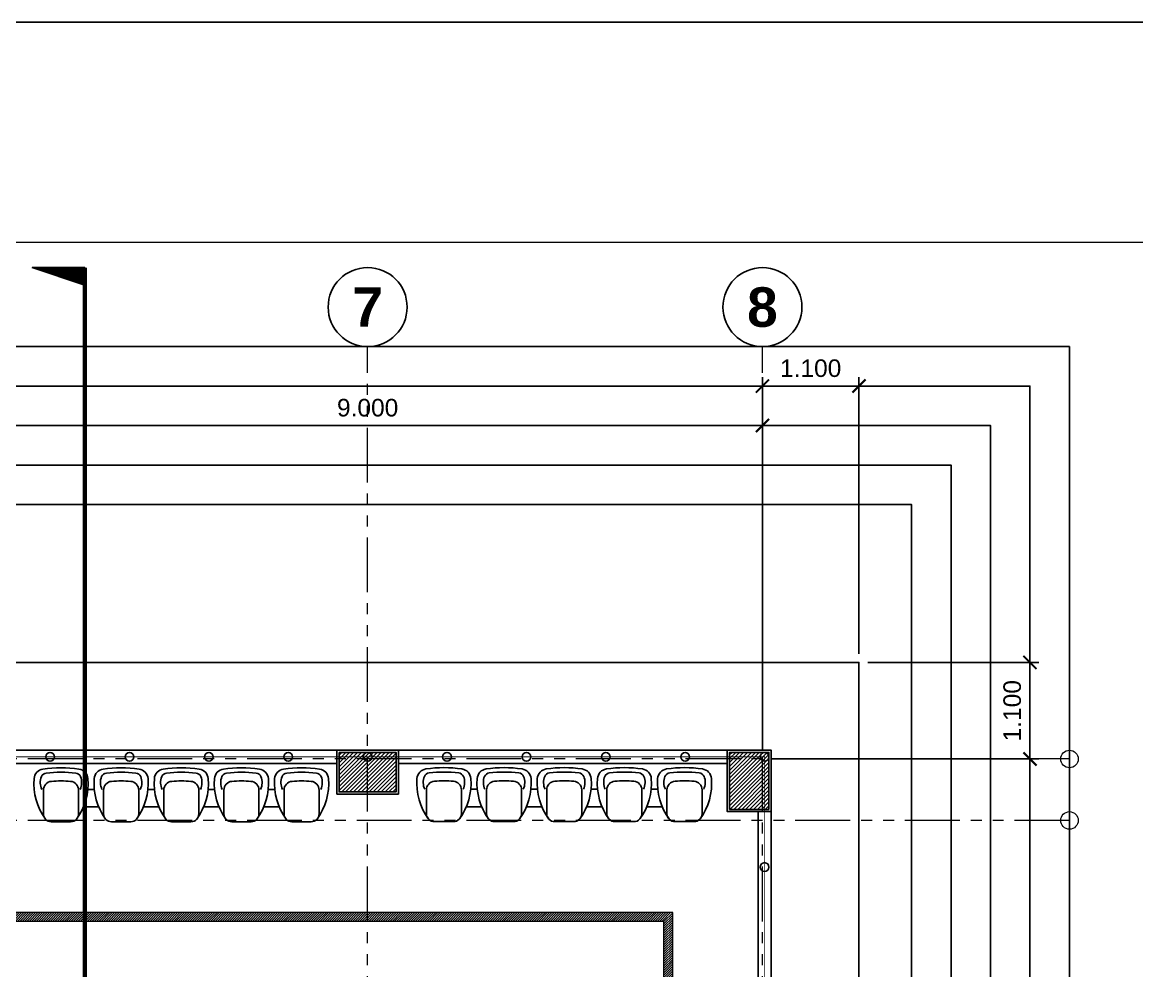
# Model space of a CAD drawing. Header units: metres. Extents: x -12400 to 1, y 0 to 106422.
# Drawn here: x -11992.99 to -11980.29, y 106404.66 to 106415.47 of the extents above; entities that cross this region are included whole.
import ezdxf
from ezdxf.enums import TextEntityAlignment as Align

# ---------------------------------------------------------------- set-up
doc = ezdxf.new("R2010")
doc.units = ezdxf.units.M
doc.header["$PDMODE"] = 35
for name, pattern in [('CENTER', [2, 1.25, -0.25, 0.25, -0.25]), ('HIDDEN2', [4.762499999999999, 3.175, -1.5875]), ('PHANTOM2', [1.25, 0.625, -0.125, 0.125, -0.125, 0.125, -0.125])]:
    doc.linetypes.add(name, pattern=pattern)
for name, color, linetype, lineweight in [('0.1', 1, 'Continuous', 9), ('A-DIM-100', 8, 'Continuous', 0), ('DIM 001', 251, 'Continuous', 13), ('TBLOCK-BORDER-OUTSIDE', 240, 'Continuous', 0), ('W', 140, 'Continuous', 80)]:
    doc.layers.add(name, color=color, linetype=linetype, lineweight=lineweight)
for name, color, linetype in [('A_ELEV_TARGET', 1, 'Continuous'), ('AR-HIDDEN LINES', 8, 'HIDDEN2'), ('NOITHAT', 21, 'Continuous'), ('S-GRID', 155, 'Continuous'), ('stone', 15, 'Continuous')]:
    doc.layers.add(name, color=color, linetype=linetype)
doc.layers.add('GUIDELINES', color=206, linetype='Continuous', plot=False)
doc.styles.add('DIMTXT-100', font='arial.ttf')
doc.styles.add('sans serif', font='sanssb__.ttf')
doc.styles.add('swis721', font='swiss.ttf')
doc.dimstyles.new('D-100', dxfattribs={"dimtxt": 0.2, "dimasz": 0.15, "dimexe": 0.1, "dimexo": 0.1, "dimgap": 0.1, "dimtad": 1, "dimdec": 3, "dimzin": 4, "dimdsep": 46, "dimtxsty": 'DIMTXT-100', "dimblk": 'ARCHTICK', "dimcen": 0.2, "dimdle": 0.1, "dimclrd": 8, "dimclre": 8, "dimclrt": 2, "dimadec": 0, "dimazin": 1, "dimtfac": 1, "dimtdec": 3, "dimtofl": 0, "dimtmove": 2, "dimatfit": 3, "dimfxl": 1, "dimarcsym": 0})
doc.dimstyles.new('DIM 200', dxfattribs={"dimtxt": 200, "dimasz": 1, "dimexe": 0, "dimexo": 40, "dimgap": 50, "dimtad": 1, "dimtoh": 1, "dimdec": 0, "dimlfac": 2, "dimtxsty": 'swis721', "dimblk": 'CIR', "dimcen": 0, "dimclrd": 155, "dimclre": 155, "dimclrt": 4, "dimadec": 0, "dimazin": 0, "dimtfac": 1, "dimtdec": 0, "dimtix": 1, "dimtmove": 1, "dimatfit": 3, "dimldrblk": 'CIR', "dimfxl": 0, "dimarcsym": 0})
pattern_1 = [(45, (-1778.118195197185, 422.8638645163301), (-0.01325825214724777, 0.01325825214724777), [])]

# ---------------------------------------------------------------- blocks, each defined once
blk = doc.blocks.new('CIR')
at = {"color": 4}
blk.add_circle((0, 0), 50, dxfattribs=at)
blk = doc.blocks.new('grid_designation')
blk.add_circle((0, 500), 500)
at = {"color": 3, "style": 'sans serif'}
blk.add_attdef('A', text='', height=471, dxfattribs=at).set_placement((0, 500), align=Align.MIDDLE_CENTER)
blk = doc.blocks.new('A$C0D18438D')
at = {"layer": 'AR-HIDDEN LINES', "linetype": 'Continuous'}
for p, q in [((107.0837005985741, 89.99999637887231), (107.0837005985813, 360.967539209465)), ((507.0837005985777, 89.99999637887959), (507.0837005985632, 360.967539209465)), ((612.7612741548655, 368.9116784949874), (687.1157174880391, 368.9116784949983)), ((792.7932910443451, 89.99999637887959), (792.7932910443342, 360.9675392094723)), ((1192.793291044349, 89.99999637888686), (1192.793291044341, 360.9675392094759)), ((1298.470864600618, 368.9116784949983), (1372.825307933792, 368.9116784950093)), ((1478.502881490102, 89.9999963788905), (1478.502881490087, 360.9675392094796)), ((1878.502881490094, 89.99999637888686), (1878.502881490091, 360.9675392094869)), ((1984.180455046393, 368.9116784950056), (2058.534898379563, 368.9116784950165)), ((2164.212471935854, 89.99999637890141), (2164.21247193584, 360.9675392094905)), ((2564.212471935847, 89.99999637889414), (2564.212471935847, 360.9675392094941)), ((2664.663364473272, 368.9116784949983), (2744.244488825527, 368.9116784950093)), ((2849.922062381567, 89.99999637887231), (2849.922062381585, 360.9675392094687)), ((3249.922062381564, 89.99999637886503), (3249.922062381578, 360.9675392094432)), ((562.0695348775917, 168.9116784949947), (737.8074567653312, 168.9116784949947)), ((1247.779125323344, 168.911678495002), (1423.517047211084, 168.9116784950056)), ((1933.488715769097, 168.9116784950129), (2109.226637656837, 168.9116784950165)), ((2613.971625195976, 168.9116784950056), (2794.936228102815, 168.911678495002)), ((417.0837005985813, -3.621124051278457e-06), (197.0837005985741, -3.621124051278457e-06)), ((882.7932910443487, -3.621116775320843e-06), (1102.793291044341, -3.621124051278457e-06)), ((1788.502881490094, -3.621113137342036e-06), (1568.502881490102, -3.621105861384422e-06)), ((2254.212471935854, -3.621098585426807e-06), (2474.212471935847, -3.621105861384422e-06)), ((2939.922062381556, -3.621138603193685e-06), (3159.922062381564, -3.621134965214878e-06))]:
    blk.add_line(p, q, dxfattribs=at)
for centre, radius, start, end in [((119.5505167129086, 481.4493086506918), 120, 98.482619865771, 175.039204697193), ((254.8425075129671, 447.1328982290579), 183.764567270592, 158.2254021633016, 205.3437752873169), ((147.4307232721076, 485.2924278778955), 70, 97.21421954530334, 154.6148518111434), ((307.0837005985741, -775.9736012727371), 1391.330432837436, 81.51738013402283, 98.482619865771), ((307.0837005985741, -775.9736012727371), 1341.330432837436, 82.78578045448988, 97.21421954530334), ((466.7366779250042, 485.2924278778955), 70, 25.38514818913428, 82.78578045448988), ((494.6168844842396, 481.4493086506955), 120, 4.960795302599363, 81.51738013402283), ((359.3248936841701, 447.1328982290579), 183.764567270592, 334.6562247124055, 21.77459783650486), ((805.2601071586396, 481.4493086507064), 120, 98.482619865771, 175.039204697193), ((940.5520979587018, 447.1328982290652), 183.764567270592, 158.2254021633016, 205.3437752873169), ((833.1403137178786, 485.2924278778992), 70, 97.21421954530334, 154.6148518111434), ((992.7932910443415, -775.9736012727335), 1391.330432837436, 81.51738013402283, 98.482619865771), ((992.7932910443415, -775.9736012727335), 1341.330432837436, 82.78578045448988, 97.21421954530334), ((1152.446268370775, 485.2924278779028), 70, 25.38514818913428, 82.78578045448988), ((1180.326474930003, 481.44930865071), 120, 4.960795302599363, 81.51738013402283), ((1045.034484129941, 447.1328982290652), 183.764567270592, 334.6562247124055, 21.77459783650486), ((1490.969697604414, 481.44930865071), 120, 98.482619865771, 175.039204697193), ((1626.261688404473, 447.1328982290725), 183.764567270592, 158.2254021633016, 205.3437752873169), ((1518.849904163646, 485.2924278779028), 70, 97.21421954530334, 154.6148518111434), ((1678.502881490102, -775.973601272719), 1391.330432837436, 81.51738013402283, 98.482619865771), ((1678.502881490102, -775.973601272719), 1341.330432837436, 82.78578045448988, 97.21421954530334), ((1838.155858816535, 485.2924278779174), 70, 25.38514818913428, 82.78578045448988), ((1866.036065375745, 481.4493086507136), 120, 4.960795302599363, 81.51738013402283), ((1730.744074575676, 447.1328982290761), 183.764567270592, 334.6562247124055, 21.77459783650486), ((2176.679288050185, 481.4493086507173), 120, 98.482619865771, 175.039204697193), ((2311.971278850244, 447.1328982290797), 183.764567270592, 158.2254021633016, 205.3437752873169), ((2204.559494609381, 485.2924278779137), 70, 97.21421954530334, 154.6148518111434), ((2364.212471935847, -775.9736012727153), 1391.330432837436, 81.51738013402283, 98.482619865771), ((2364.212471935847, -775.9736012727153), 1341.330432837436, 82.78578045448988, 97.21421954530334), ((2523.865449262281, 485.292427877921), 70, 25.38514818913428, 82.78578045448988), ((2551.745655821509, 481.4493086507282), 120, 4.960795302599363, 81.51738013402283), ((2416.453665021447, 447.1328982290834), 183.764567270592, 334.6562247124055, 21.77459783650486), ((2862.388878495927, 481.4493086506918), 120, 98.482619865771, 175.039204697193), ((2997.680869295986, 447.1328982290579), 183.764567270592, 158.2254021633016, 205.3437752873169), ((2890.269085055137, 485.2924278779028), 70, 97.21421954530334, 154.6148518111434), ((3049.922062381531, -775.9736012727371), 1391.330432837436, 81.51738013402283, 98.482619865771), ((3049.922062381531, -775.9736012727371), 1341.330432837436, 82.78578045448988, 97.21421954530334), ((3209.575039708026, 485.2924278778773), 70, 25.38514818913428, 82.78578045448988), ((3237.455246267265, 481.4493086506773), 120, 4.960795302599363, 81.51738013402283), ((3102.163255467196, 447.132898229047), 183.764567270592, 334.6562247124055, 21.77459783650486), ((695.1095981692924, 438.3127248881865), 697.1664156384337, 175.5977297233679, 215.8637338349652), ((207.0837005985522, 360.9675392094505), 100, 95.02653217703043, 179.9999999997916), ((307.0837005985741, -775.9736012727371), 1241.330432837436, 84.97346782296955, 95.02653217703043), ((407.0837005985595, 360.9675392094468), 100, 359.9999999997916, 84.97346782296955), ((-80.94219697215158, 438.3127248881719), 697.1664156384337, 324.1362661650348, 4.402270277063763), ((1380.819188615042, 438.3127248881901), 697.1664156384337, 175.5977297233679, 215.8637338349652), ((892.7932910443233, 360.9675392094578), 100, 95.02653217703043, 179.9999999997916), ((992.7932910443415, -775.9736012727335), 1241.330432837436, 84.97346782296955, 95.02653217703043), ((1092.793291044334, 360.9675392094541), 100, 359.9999999997916, 84.97346782296955), ((604.7673934736158, 438.3127248881792), 697.1664156384337, 324.1362661650348, 4.402270277063763), ((2066.528779060798, 438.312724888201), 697.1664156384337, 175.5977297233679, 215.8637338349652), ((1578.502881490094, 360.9675392094614), 100, 95.02653217703043, 179.9999999997916), ((1678.502881490102, -775.973601272719), 1241.330432837436, 84.97346782296955, 95.02653217703043), ((1778.502881490091, 360.9675392094723), 100, 359.9999999997916, 84.97346782296955), ((1290.476983919354, 438.3127248881901), 697.1664156384337, 324.1362661650348, 4.402270277063763), ((2752.238369506569, 438.3127248882083), 697.1664156384337, 175.5977297233679, 215.8637338349652), ((2264.212471935829, 360.9675392094759), 100, 95.02653217703043, 179.9999999997916), ((2364.212471935847, -775.9736012727153), 1241.330432837436, 84.97346782296955, 95.02653217703043), ((2464.212471935829, 360.9675392094832), 100, 359.9999999997916, 84.97346782296955), ((1976.186574365121, 438.3127248881938), 697.1664156384337, 324.1362661650348, 4.402270277063763), ((3437.947959952318, 438.3127248881501), 697.1664156384337, 175.5977297233679, 215.8637338349652), ((2949.922062381582, 360.9675392094396), 100, 95.02653217703043, 179.9999999997916), ((3049.922062381531, -775.9736012727371), 1241.330432837436, 84.97346782296955, 95.02653217703043), ((3149.922062381571, 360.9675392094432), 100, 359.9999999997916, 84.97346782296955), ((2661.896164810874, 438.3127248881829), 697.1664156384337, 324.1362661650348, 4.402270277063763), ((197.0837005985595, 89.99999637885412), 90, 179.9999999997916, 270.0000000002084), ((417.0837005985668, 89.99999637885412), 90, 270.0000000002084, 359.9999999997916), ((882.7932910443342, 89.99999637885776), 90, 179.9999999997916, 270.0000000002084), ((1102.793291044327, 89.99999637886867), 90, 270.0000000002084, 359.9999999997916), ((1568.502881490094, 89.99999637887595), 90, 179.9999999997916, 270.0000000002084), ((1788.502881490098, 89.99999637887595), 90, 270.0000000002084, 359.9999999997916), ((2254.21247193584, 89.99999637887595), 90, 179.9999999997916, 270.0000000002084), ((2474.212471935833, 89.99999637888686), 90, 270.0000000002084, 359.9999999997916), ((2939.922062381556, 89.99999637885048), 90, 179.9999999997916, 270.0000000002084), ((3159.922062381571, 89.9999963788432), 90, 270.0000000002084, 359.9999999997916)]:
    blk.add_arc(centre, radius, start, end, dxfattribs=at)
blk = doc.blocks.new('ROOFDECKCOL')
h = blk.add_hatch()
h.set_pattern_fill('ANSI31', color=8, scale=0.01)
h.set_pattern_definition([(45, (11975.8129679257, -106287.5702236537), (-0.02245064030267288, 0.02245064030267288), [])])
h.paths.add_polyline_path([(0.02499999999236024, 18.02499999997963), (0.4749999999930878, 18.02499999997963), (0.4749999999930878, 18.67499999998836), (0.02499999999236024, 18.67499999998836)])
h.paths.add_polyline_path([(4.924999999993815, 18.67499999998836), (4.924999999993815, 18.22499999997672), (4.274999999994179, 18.22499999997672), (4.274999999994179, 18.67499999998836)])
h.paths.add_polyline_path([(9.174999999993815, 18.02499999997963), (8.724999999993088, 18.02499999997963), (8.724999999993088, 18.67499999998836), (9.174999999993815, 18.67499999998836)])
h.paths.add_polyline_path([(13.42499999999382, 17.52499999997963), (13.42499999999382, 17.97499999999127), (12.77499999999418, 17.97499999999127), (12.77499999999418, 17.52499999997963)])
h.paths.add_polyline_path([(17.02499999999236, 18.02499999997963), (17.47499999999309, 18.02499999997963), (17.47499999999309, 18.67499999998836), (17.02499999999236, 18.67499999998836)])
h.paths.add_polyline_path([(21.27499999999236, 18.67499999998836), (21.27499999999236, 18.22499999997672), (21.924999999992, 18.22499999997672), (21.924999999992, 18.67499999998836)])
h.paths.add_polyline_path([(26.174999999992, 18.02499999997963), (25.72499999999127, 18.02499999997963), (25.72499999999127, 18.67499999998836), (26.174999999992, 18.67499999998836)])
h.paths.add_polyline_path([(26.174999999992, 13.27499999997963), (25.72499999999127, 13.27499999997963), (25.72499999999127, 13.92499999998836), (26.174999999992, 13.92499999998836)])
h.paths.add_polyline_path([(26.174999999992, 9.024999999979627), (25.72499999999127, 9.024999999979627), (25.72499999999127, 9.674999999988358), (26.174999999992, 9.674999999988358)])
h.paths.add_polyline_path([(26.174999999992, 4.774999999979627), (25.72499999999127, 4.774999999979627), (25.72499999999127, 5.424999999988358), (26.174999999992, 5.424999999988358)])
h.paths.add_polyline_path([(26.174999999992, 0.02499999999417923), (25.72499999999127, 0.02499999999417923), (25.72499999999127, 0.6750000000029104), (26.174999999992, 0.6750000000029104)])
h.paths.add_polyline_path([(21.27499999999236, 0.02499999999417923), (21.27499999999236, 0.4750000000058208), (21.924999999992, 0.4750000000058208), (21.924999999992, 0.02499999999417923)])
h.paths.add_polyline_path([(17.02499999999236, 0.02499999999417923), (17.47499999999309, 0.02499999999417923), (17.47499999999309, 0.6750000000029104), (17.02499999999236, 0.6750000000029104)])
h.paths.add_polyline_path([(13.42499999999382, 1.024999999994179), (13.42499999999382, 1.475000000005821), (12.77499999999418, 1.475000000005821), (12.77499999999418, 1.024999999994179)])
h.paths.add_polyline_path([(9.174999999993815, 0.02499999999417923), (8.724999999993088, 0.02499999999417923), (8.724999999993088, 0.6750000000029104), (9.174999999993815, 0.6750000000029104)])
h.paths.add_polyline_path([(4.924999999993815, 0.02499999999417923), (4.924999999993815, 0.4750000000058208), (4.274999999994179, 0.4750000000058208), (4.274999999994179, 0.02499999999417923)])
h.paths.add_polyline_path([(0.0249999999996362, 0.02499999999417923), (0.4250000000010914, 0.02499999999417923), (0.4250000000010914, 0.4250000000029104), (0.0249999999996362, 0.4250000000029104)])
h.paths.add_polyline_path([(0.02499999999236024, 9.024999999979627), (0.4749999999930878, 9.024999999979627), (0.4749999999930878, 9.674999999988358), (0.02499999999236024, 9.674999999988358)])
h.paths.add_polyline_path([(0.02499999999236024, 13.27499999997963), (0.4749999999930878, 13.27499999997963), (0.4749999999930878, 13.92499999998836), (0.02499999999236024, 13.92499999998836)])
at = {"color": 7}
for points in [[(21.24999999999272, 18.69999999998254), (21.24999999999272, 18.19999999998254), (21.94999999999345, 18.19999999998254), (21.94999999999345, 18.69999999998254)], [(26.19999999999163, 17.99999999998545), (25.69999999999163, 17.99999999998545), (25.69999999999163, 18.69999999998254), (26.19999999999163, 18.69999999998254)]]:
    blk.add_lwpolyline(points, close=True, dxfattribs=at)
at = {"layer": 'stone', "color": 5}
for points in [[(21.27499999999236, 18.67499999998836), (21.27499999999236, 18.22499999997672), (21.924999999992, 18.22499999997672), (21.924999999992, 18.67499999998836)], [(26.174999999992, 18.02499999997963), (25.72499999999127, 18.02499999997963), (25.72499999999127, 18.67499999998836), (26.174999999992, 18.67499999998836)]]:
    blk.add_lwpolyline(points, close=True, dxfattribs=at)
blk = doc.blocks.new('FP_ROOFDECK')
at = {"layer": 'AR-HIDDEN LINES'}
h = blk.add_hatch(dxfattribs=at)
h.set_pattern_fill('ANSI31', color=256, scale=0.15)
h.set_pattern_definition(pattern_1)
h.paths.add_polyline_path([(25.97748595194389, 17.74999999998545), (17.37748595201629, 17.74999999998545), (17.37748595209268, 2.949999999982538), (25.97748595202211, 2.949999999982538)], flags=16)
h.paths.add_polyline_path([(26.07748595194425, 17.84999999997672), (17.2774859520141, 17.84999999997672), (17.27748595209414, 2.849999999976717), (26.07748595202247, 2.849999999976717)])
h = blk.add_hatch(dxfattribs=at)
h.set_pattern_fill('ANSI31', color=256, scale=0.15)
h.set_pattern_definition(pattern_1)
h.paths.add_polyline_path([(25.97748595194389, 17.74999999998545), (17.37748595201629, 17.74999999998545), (17.37748595209268, 2.949999999982538), (25.97748595202211, 2.949999999982538)], flags=16)
h.paths.add_polyline_path([(26.07748595194425, 17.84999999997672), (17.2774859520141, 17.84999999997672), (17.27748595209414, 2.849999999976717), (26.07748595202247, 2.849999999976717)])
at = {"color": 1}
blk.add_lwpolyline([(10.20000000000073, 20.69999999998254), (0, 20.69999999998254), (0, 0), (11.20000000000073, 0), (11.20000000000073, 1), (16.99999999999636, 1), (16.99999999999636, 0), (28.19999999999891, 0), (28.19999999999891, 20.69999999998254), (18.00000000001819, 20.69999999998254)], dxfattribs=at)
at = {"color": 3}
for points in [[(27.19999999999891, 18.99999999998545), (26.69999999999891, 18.99999999998545), (26.69999999999891, 19.55000000000291), (22.95000000000255, 19.55000000000291), (22.95000000000073, 19.19999999998254), (22.25, 19.19999999998254), (22.25, 19.54999999998836), (18.5, 19.54999999998836), (18.5, 18.99999999998545), (18.00000000001819, 18.99999999998545), (18.00000000001819, 19.69999999998254), (27.19999999999891, 19.69999999998254)], [(18, 1), (27.19999999999891, 1), (27.19999999999891, 19.69999999998254)], [(27.05000000000473, 18.99999999998545), (27.05000000000473, 14.94999999998254), (26.69999999999891, 14.94999999998254), (26.69999999999891, 14.24999999998545), (27.05000000000473, 14.24999999998545), (27.05000000000473, 10.69999999998254), (26.69999999999891, 10.69999999998254), (26.70000000000073, 1.499999999985448), (18.5, 1.499999999985448)]]:
    blk.add_lwpolyline(points, dxfattribs=at)
at = {"color": 2, "linetype": 'HIDDEN2', "ltscale": 0.05}
blk.add_lwpolyline([(18.07500000001892, 19.62500000005821, 0.01, 0.01, 0), (27.12499999998181, 19.62500000005821, 0.01, 0.01, 0), (27.12499999998181, 10.65000000005239, 0.01, 0.01, 0), (26.75000000001637, 10.65000000005239, 0.01, 0.01, 0), (26.75000000001819, 1.450000000055297, 0.01, 0.01, 0), (18.07500000000073, 1.44999999992433, 0.01, 0.01, 0), (18.07500000000073, 2.100000000122236, 0.01, 0.01, 0), (16.84999999999673, 2.100000000034925, 0, 0, 0)], format="xyseb", dxfattribs=at)
for centre in [(18.98000000001593, 19.6250000000291), (19.88500000001113, 19.625), (20.79000000000815, 19.62499999998545), (21.69500000000335, 19.62499999995634), (22.60000000000036, 19.62499999992724), (23.50499999999738, 19.62499999995634), (24.40999999999258, 19.62499999998545), (25.3149999999896, 19.625), (26.21999999998479, 19.6250000000291), (27.12499999998181, 19.62500000005821), (27.12499999998181, 18.36875000005239)]:
    blk.add_circle(centre, 0.05)
at = {"layer": '0.1'}
for points in [[(26.07748595194425, 17.84999999997672), (17.2774859520141, 17.84999999997672), (17.27748595209414, 2.849999999976717), (26.07748595202247, 2.849999999976717)], [(26.07748595194425, 17.84999999997672), (17.2774859520141, 17.84999999997672), (17.27748595209414, 2.849999999976717), (26.07748595202247, 2.849999999976717)], [(25.97748595194389, 17.74999999998545), (17.37748595201629, 17.74999999998545), (17.37748595209268, 2.949999999982538), (25.97748595202211, 2.949999999982538)], [(25.97748595194389, 17.74999999998545), (17.37748595201629, 17.74999999998545), (17.37748595209268, 2.949999999982538), (25.97748595202211, 2.949999999982538)]]:
    blk.add_lwpolyline(points, close=True, dxfattribs=at)
blk.add_blockref('ROOFDECKCOL', (1.000000000007276, 1))
at = {"layer": 'NOITHAT', "linetype": 'Continuous', "xscale": 0.001, "yscale": 0.001, "zscale": 0.001}
for p in [(18.79719220670995, 18.88464316842146), (23.16240922380894, 18.88636083906749)]:
    blk.add_blockref('A$C0D18438D', p, dxfattribs=at)
at = {"layer": '0.1', "color": 2, "attachment_point": 5}
for s, insert, char_height in [('{\\Fx-hlvm1s|c0;\\W0.9;\\T0.9;\\C3;LN OF LEDGE}', (27.18063405127759, 20.89999999997963), 0.22), ('{\\Fx-hlvm1s|c0;\\W0.9;\\T1.5;CHAINLINK FENCE}', (20.375, 19.89999999999418), 0.15), ('{\\Fx-hlvm1s|c0;\\W0.9;\\T1.5;CHAINLINK FENCE}', (24.82500000001892, 19.89999999999418), 0.15)]:
    blk.add_mtext_dynamic_manual_height_columns(s, width=5150.828219755791, gutter_width=1, heights=[0], dxfattribs=dict(at, insert=insert, char_height=char_height))
at = {"layer": '0.1', "color": 2, "insert": (26.87499999998181, 17.11250000003201), "char_height": 0.15, "attachment_point": 5, "rotation": 90.00000000000018}
blk.add_mtext_dynamic_manual_height_columns('{\\Fx-hlvm1s|c0;\\W0.9;\\T1.5;CHAINLINK FENCE}', width=5150.828219755791, gutter_width=1, heights=[0], dxfattribs=at)
blk = doc.blocks.new('_ArchTick')
at = {"color": 0, "linetype": 'ByBlock', "const_width": 0.15}
blk.add_lwpolyline([(-0.5, -0.5), (0.5, 0.5)], dxfattribs=at)
blk = doc.blocks.new('*D533')
at = {"layer": 'DEFPOINTS', "color": 0, "transparency": 16777216}
for p in [(-11984.55441529413, 106411.3202236537), (-12010.55441529413, 106407.0702236537), (-11984.55441529413, 106407.0702236537)]:
    blk.add_point(p, dxfattribs=at)
at = {"layer": 'DIM 001', "color": 8, "lineweight": -2, "transparency": 16777216}
for p, q in [((-12010.65441529413, 106411.3202236537), (-11984.45441529413, 106411.3202236537)), ((-12010.55441529413, 106407.1702236537), (-12010.55441529413, 106411.4202236537)), ((-11984.55441529413, 106407.1702236537), (-11984.55441529413, 106411.4202236537))]:
    blk.add_line(p, q, dxfattribs=at)
at = {"layer": 'DIM 001', "color": 8, "lineweight": -2, "transparency": 16777216, "xscale": 0.15, "yscale": 0.15, "zscale": 0.15, "rotation": 180}
blk.add_blockref('_ArchTick', (-12010.55441529413, 106411.3202236537), dxfattribs=at)
at = {"layer": 'DIM 001', "color": 8, "lineweight": -2, "transparency": 16777216, "xscale": 0.15, "yscale": 0.15, "zscale": 0.15}
blk.add_blockref('_ArchTick', (-11984.55441529413, 106411.3202236537), dxfattribs=at)
at = {"layer": 'DIM 001', "color": 2, "transparency": 16777216, "insert": (-11997.55441529413, 106411.5223382512), "char_height": 0.2, "attachment_point": 5, "style": 'DIMTXT-100'}
blk.add_mtext('26.000', dxfattribs=at)
blk = doc.blocks.new('*D534')
at = {"layer": 'DEFPOINTS', "color": 0, "transparency": 16777216}
for p in [(-11983.45441529413, 106411.3202236537), (-11983.45441529413, 106408.1702236537), (-11984.55441529413, 106407.0702236537)]:
    blk.add_point(p, dxfattribs=at)
at = {"layer": 'DIM 001', "color": 8, "lineweight": -2, "transparency": 16777216}
for p, q in [((-11984.65441529413, 106411.3202236537), (-11983.35441529413, 106411.3202236537)), ((-11984.55441529413, 106407.1702236537), (-11984.55441529413, 106411.4202236537)), ((-11983.45441529413, 106408.2702236537), (-11983.45441529413, 106411.4202236537))]:
    blk.add_line(p, q, dxfattribs=at)
at = {"layer": 'DIM 001', "color": 8, "lineweight": -2, "transparency": 16777216, "xscale": 0.15, "yscale": 0.15, "zscale": 0.15, "rotation": 180}
blk.add_blockref('_ArchTick', (-11984.55441529413, 106411.3202236537), dxfattribs=at)
at = {"layer": 'DIM 001', "color": 8, "lineweight": -2, "transparency": 16777216, "xscale": 0.15, "yscale": 0.15, "zscale": 0.15}
blk.add_blockref('_ArchTick', (-11983.45441529413, 106411.3202236537), dxfattribs=at)
at = {"layer": 'DIM 001', "color": 2, "transparency": 16777216, "insert": (-11984.00441529413, 106411.5223382512), "char_height": 0.2, "attachment_point": 5, "style": 'DIMTXT-100'}
blk.add_mtext('1.100', dxfattribs=at)
blk = doc.blocks.new('*D537')
at = {"layer": 'DEFPOINTS', "color": 0, "transparency": 16777216}
for p in [(-11984.55441529413, 106410.8702236537), (-11984.55441529413, 106407.0702236537), (-11993.55441529413, 106406.3702236537)]:
    blk.add_point(p, dxfattribs=at)
at = {"layer": 'DIM 001', "color": 8, "lineweight": -2, "transparency": 16777216}
for p, q in [((-11993.55441529413, 106406.4702236537), (-11993.55441529413, 106410.9702236537)), ((-11984.55441529413, 106407.1702236537), (-11984.55441529413, 106410.9702236537)), ((-11993.65441529413, 106410.8702236537), (-11984.45441529413, 106410.8702236537))]:
    blk.add_line(p, q, dxfattribs=at)
at = {"layer": 'DIM 001', "color": 8, "lineweight": -2, "transparency": 16777216, "xscale": 0.15, "yscale": 0.15, "zscale": 0.15, "rotation": 180}
blk.add_blockref('_ArchTick', (-11993.55441529413, 106410.8702236537), dxfattribs=at)
at = {"layer": 'DIM 001', "color": 8, "lineweight": -2, "transparency": 16777216, "xscale": 0.15, "yscale": 0.15, "zscale": 0.15}
blk.add_blockref('_ArchTick', (-11984.55441529413, 106410.8702236537), dxfattribs=at)
at = {"layer": 'DIM 001', "color": 2, "transparency": 16777216, "insert": (-11989.05441529413, 106411.0723382512), "char_height": 0.2, "attachment_point": 5, "style": 'DIMTXT-100'}
blk.add_mtext('9.000', dxfattribs=at)
blk = doc.blocks.new('*D564')
at = {"layer": 'DEFPOINTS', "color": 0, "transparency": 16777216}
for p in [(-11983.45441529414, 106408.1702236537), (-11984.55441529414, 106407.0702236537), (-11981.50441529414, 106407.0702236537)]:
    blk.add_point(p, dxfattribs=at)
at = {"layer": 'DIM 001', "color": 8, "lineweight": -2, "transparency": 16777216}
for p, q in [((-11981.50441529414, 106408.2702236537), (-11981.50441529414, 106406.9702236537)), ((-11983.35441529414, 106408.1702236537), (-11981.40441529414, 106408.1702236537)), ((-11984.45441529414, 106407.0702236537), (-11981.40441529414, 106407.0702236537))]:
    blk.add_line(p, q, dxfattribs=at)
at = {"layer": 'DIM 001', "color": 8, "lineweight": -2, "transparency": 16777216, "xscale": 0.15, "yscale": 0.15, "zscale": 0.15}
for p, rotation in [((-11981.50441529414, 106408.1702236537), 90), ((-11981.50441529414, 106407.0702236537), 270)]:
    blk.add_blockref('_ArchTick', p, dxfattribs=dict(at, rotation=rotation))
at = {"layer": 'DIM 001', "color": 2, "transparency": 16777216, "insert": (-11981.70652989165, 106407.6202236537), "char_height": 0.2, "attachment_point": 5, "rotation": 90, "style": 'DIMTXT-100'}
blk.add_mtext('1.100', dxfattribs=at)
blk = doc.blocks.new('*D565')
at = {"layer": 'DEFPOINTS', "color": 0, "transparency": 16777216}
for p in [(-11984.55441529414, 106407.0702236537), (-11984.55441529414, 106388.5702236537), (-11981.50441529414, 106388.5702236537)]:
    blk.add_point(p, dxfattribs=at)
at = {"layer": 'DIM 001', "color": 8, "lineweight": -2, "transparency": 16777216}
for p, q in [((-11981.50441529414, 106407.1702236538), (-11981.50441529414, 106388.4702236537)), ((-11984.45441529414, 106407.0702236537), (-11981.40441529414, 106407.0702236537)), ((-11984.45441529414, 106388.5702236537), (-11981.40441529414, 106388.5702236537))]:
    blk.add_line(p, q, dxfattribs=at)
at = {"layer": 'DIM 001', "color": 8, "lineweight": -2, "transparency": 16777216, "xscale": 0.15, "yscale": 0.15, "zscale": 0.15}
for p, rotation in [((-11981.50441529414, 106407.0702236537), 90), ((-11981.50441529414, 106388.5702236537), 270)]:
    blk.add_blockref('_ArchTick', p, dxfattribs=dict(at, rotation=rotation))
at = {"layer": 'DIM 001', "color": 2, "transparency": 16777216, "insert": (-11981.70652989166, 106397.8202236537), "char_height": 0.2, "attachment_point": 5, "rotation": 90, "style": 'DIMTXT-100'}
blk.add_mtext('18.500', dxfattribs=at)
blk = doc.blocks.new('A$Ceba0e023')
at = {"layer": 'DEFPOINTS'}
blk.add_line((9.094947017729282e-13, 50.93368421075866), (76.19999999988067, 50.93368421075866), dxfattribs=at)
at = {"layer": 'TBLOCK-BORDER-OUTSIDE'}
blk.add_line((4.010526315688367, 48.42710526427254), (73.69342105266787, 48.42710526427254), dxfattribs=at)
blk.add_lwpolyline([(73.69342105253327, 2.506578948481547), (4.010526315688367, 2.506578948481547), (4.010526315688367, 48.42710526427254), (73.69342105253327, 48.42710526427254)], close=True, dxfattribs=at)
blk = doc.blocks.new('SEC_ARROW_040615')
h = blk.add_hatch()
h.set_pattern_fill('ANSI31', color=256)
h.set_pattern_definition([(45, (0, 0), (-0.08838834764831843, 0.08838834764831845), [])])
h.paths.add_polyline_path([(363221.9866550583, 227448.5032364384), (362921.9866550583, 227548.5032364384), (362921.9866550583, 227448.5032364384)])
blk.add_lwpolyline([(362921.9866550583, 227448.5032364384), (363221.9866550583, 227448.5032364384), (362921.9866550583, 227548.5032364384), (362921.9866550583, 227448.5032364384)])
blk = doc.blocks.new('GRID1')
at = {"layer": 'S-GRID', "color": 155, "linetype": 'CENTER'}
ref = blk.add_blockref('grid_designation', (-12138.75441529414, 106412.5702236537), dxfattribs=dict(at, xscale=0.0009000000000000002, yscale=0.0009000000000000002, zscale=0.0009000000000000002))
ref.add_attrib('A', '7', dxfattribs={"layer": '0', "color": 3, "height": 0.45, "style": 'sans serif'}).set_placement((-12138.75441529414, 106413.0202236537), align=Align.MIDDLE_CENTER)
ref = blk.add_blockref('grid_designation', (-12134.25441529414, 106412.5702236537), dxfattribs=dict(at, xscale=0.0009000000000000002, yscale=0.0009000000000000002, zscale=0.0009000000000000002))
ref.add_attrib('A', '8', dxfattribs={"layer": '0', "color": 3, "height": 0.45, "style": 'sans serif'}).set_placement((-12134.25441529414, 106413.0202236537), align=Align.MIDDLE_CENTER)
at = {"color": 6, "linetype": 'PHANTOM2'}
for points in [[(-12138.75441529414, 106384.7702236537), (-12138.75441529414, 106412.5702236537)], [(-12134.25441529414, 106384.7702236537), (-12134.25441529414, 106412.5702236537)], [(-12130.75441529413, 106407.8702236537), (-12163.75441529414, 106407.8702236537)], [(-12130.75441529413, 106407.1702236537), (-12163.15441529414, 106407.1702236537)]]:
    blk.add_leader(points, dimstyle='DIM 200', override={"dimasz": 0.002, "dimgap": 60, "dimtad": 0}, dxfattribs=at)

msp = doc.modelspace()

# ---------------------------------------------------------------- linework, layer by layer
at = {"layer": 'GUIDELINES'}
for points in [[(-12014.05441529414, 106411.7702236537), (-11981.05441529413, 106411.7702236537), (-11981.05441529413, 106383.9702236537), (-12014.05441529414, 106383.9702236537)], [(-12013.60441529414, 106411.3202236537), (-11981.50441529413, 106411.3202236537), (-11981.50441529413, 106384.4202236537), (-12013.60441529414, 106384.4202236537)], [(-12013.15441529414, 106410.8702236537), (-11981.95441529413, 106410.8702236537), (-11981.95441529413, 106384.8702236537), (-12013.15441529414, 106384.8702236537)], [(-12012.70441529413, 106410.4202236537), (-11982.40441529413, 106410.4202236537), (-11982.40441529413, 106385.3202236537), (-12012.70441529413, 106385.3202236537)], [(-12012.70441529413, 106410.4202236537), (-11982.40441529413, 106410.4202236537), (-11982.40441529413, 106385.3202236537), (-12012.70441529413, 106385.3202236537)], [(-12012.25441529413, 106409.9702236537), (-11982.85441529413, 106409.9702236537), (-11982.85441529413, 106385.7702236537), (-12012.25441529413, 106385.7702236537)]]:
    msp.add_lwpolyline(points, close=True, dxfattribs=at)
at = {"layer": 'W', "linetype": 'CENTER', "ltscale": 1.2, "const_width": 0.05}
msp.add_lwpolyline([(-11992.27771261532, 106412.6702236537), (-11992.27771261532, 106383.271021616), (-11992.27771261532, 106383.271021616), (-11992.27771261532, 106383.271021616)], dxfattribs=at)

# ---------------------------------------------------------------- block references
at = {"xscale": 0.999738737056323, "yscale": 0.999738737056323, "zscale": 0.999738737056323}
msp.add_blockref('A$Ceba0e023', (-12019.28461749195, 106364.5448210676), dxfattribs=at)
msp.add_blockref('FP_ROOFDECK', (-12011.65441529413, 106387.4702236537))
at = {"layer": 'A-DIM-100'}
msp.add_blockref('GRID1', (149.7000000000044, -0.8000000000029104), dxfattribs=at)
at = {"layer": 'A_ELEV_TARGET', "xscale": 0.002000000000000002, "yscale": 0.002000000000000002, "zscale": 0.002000000000000002, "rotation": 180}
msp.add_blockref('SEC_ARROW_040615', (-11266.43373930522, 106867.5672301266), dxfattribs=at)

# ---------------------------------------------------------------- dimensions: what is measured, and where the dimension line sits
at = {"layer": 'DIM 001'}
for base, p1, p2, picture, middle in [((-11984.55441529413, 106411.3202236537), (-12010.55441529413, 106407.0702236537), (-11984.55441529413, 106407.0702236537), '*D533', (-11997.55441529413, 106411.5223382512)), ((-11983.45441529413, 106411.3202236537), (-11984.55441529413, 106407.0702236537), (-11983.45441529413, 106408.1702236537), '*D534', (-11984.00441529413, 106411.5223382512)), ((-11984.55441529413, 106410.8702236537), (-11993.55441529413, 106406.3702236537), (-11984.55441529413, 106407.0702236537), '*D537', (-11989.05441529413, 106411.0723382512))]:
    dim = msp.add_linear_dim(base=base, p1=p1, p2=p2, dimstyle='D-100', dxfattribs=at)
    dim.commit()
    dim.dimension.update_dxf_attribs({"geometry": picture, "text_midpoint": middle})
for base, p1, p2, picture, middle in [((-11981.50441529414, 106407.0702236537), (-11983.45441529413, 106408.1702236537), (-11984.55441529413, 106407.0702236537), '*D564', (-11981.70652989165, 106407.6202236537)), ((-11981.50441529414, 106388.5702236537), (-11984.55441529413, 106407.0702236537), (-11984.55441529413, 106388.5702236537), '*D565', (-11981.70652989166, 106397.8202236537))]:
    dim = msp.add_linear_dim(base=base, p1=p1, p2=p2, angle=90, dimstyle='D-100', dxfattribs=at)
    dim.commit()
    dim.dimension.update_dxf_attribs({"geometry": picture, "text_midpoint": middle})

doc.saveas('drawing.dxf')
